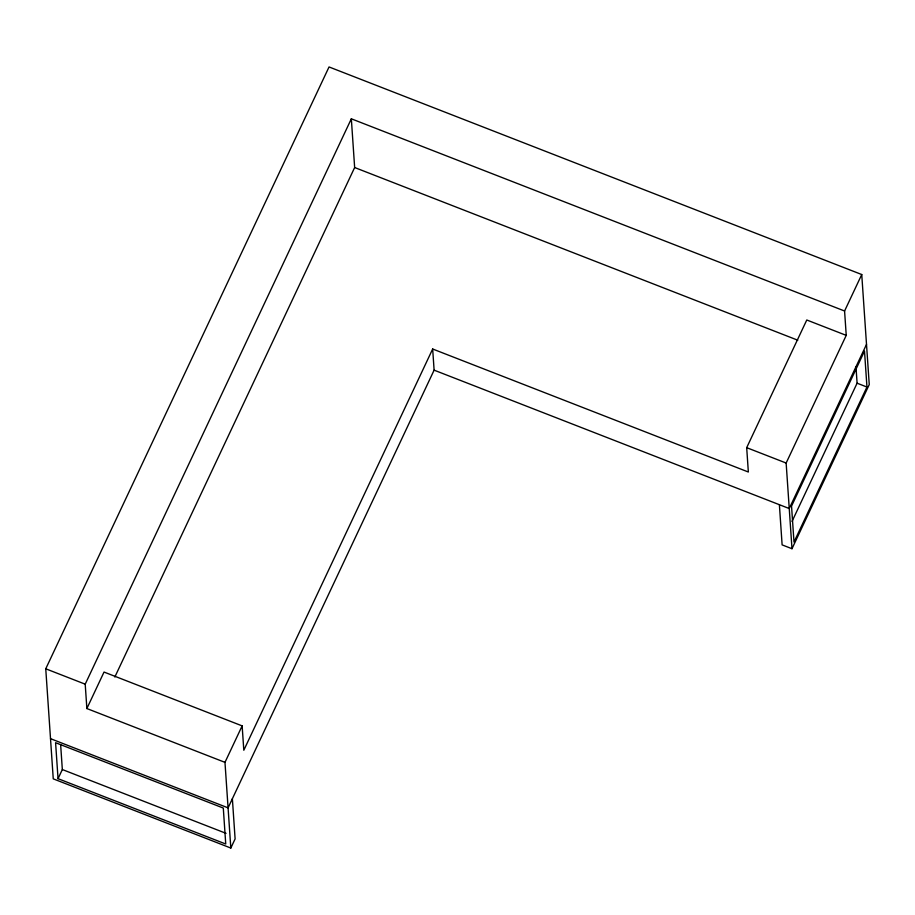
<?xml version="1.0" encoding="UTF-8"?>
<svg xmlns="http://www.w3.org/2000/svg" width="915" height="915" viewBox="0 0 915 915"><rect width="100%" height="100%" fill="white"/><g stroke="black" fill="none" stroke-linecap="round" stroke-linejoin="round"><path stroke-width="1.37" d="M232.376 798.749L235.109 838.929L230.82 848.045L53.253 778.848L45.75 668.796L329.045 66.955L861.747 274.534L869.25 384.586L791.99 548.726L782.119 544.883L779.386 504.703M230.82 848.045L224.976 762.355L86.868 708.542L85.209 684.18L351.337 118.801L844.579 311.009L846.238 335.37L786.145 463.036L791.99 548.726M86.868 708.542L104.035 672.056L242.143 725.881L243.813 750.243L432.669 349.004L748.344 472.014L746.686 447.664L806.778 319.998L846.238 335.37M58.045 778.665L55.586 742.706L223.294 808.059L225.742 844.007L58.045 778.665L62.334 769.538L60.642 744.65M114.833 677.02L354.654 167.525L351.337 118.801M224.976 762.355L242.143 725.881M432.669 349.004L434.11 370.152L228.075 807.865L50.508 738.668M844.579 311.009L861.747 274.534M866.505 344.406L789.245 508.546L434.11 370.152M792.035 521.413L857.092 383.191L855.96 366.595M866.962 387.034L793.991 542.057L791.544 506.098L864.503 351.074L866.962 387.034L857.092 383.191M354.654 167.525L797.788 340.208M746.686 447.664L786.145 463.036M45.75 668.796L85.209 684.18M62.334 769.538L226.039 833.336"/></g></svg>
